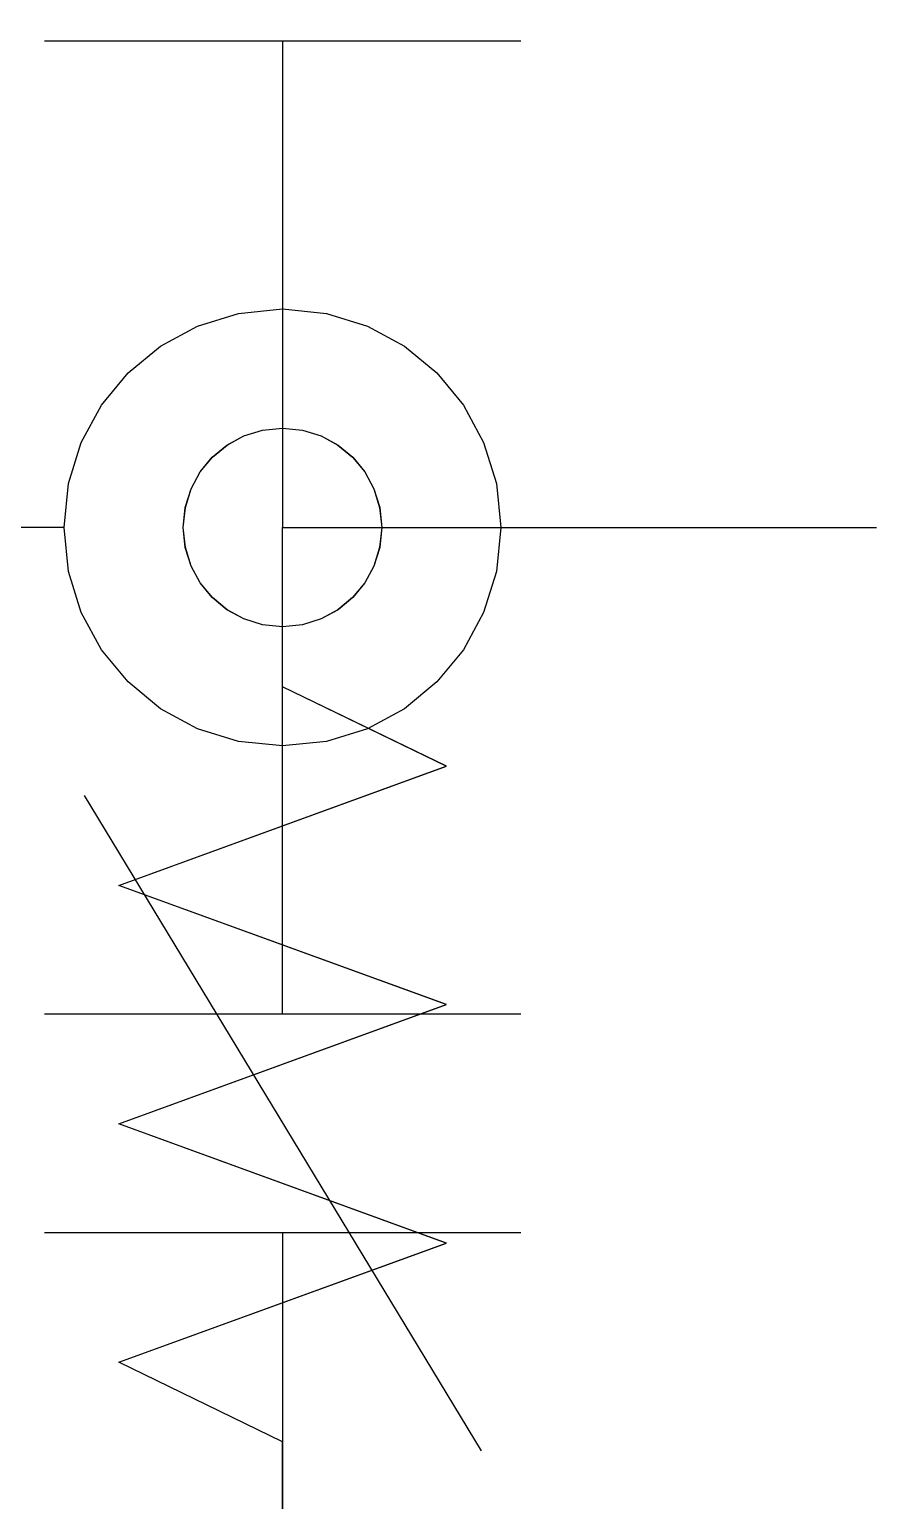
# Model space of a CAD drawing. Extents: x 1 to 47.7, y 0.2 to 35.
# Drawn here: x 36.4908 to 36.7042, y 12.5943 to 12.9647 of the extents above; entities that cross this region are included whole.
import ezdxf

# ---------------------------------------------------------------- set-up
doc = ezdxf.new("R2010")
doc.units = 0
doc.header["$MEASUREMENT"] = 0
for name, color, linetype in [('7_2___8__INDEPENDENT_INPUT', 7, 'CONTINUOUS'), ('7_3___8__OPTOISO_INDEPENDE', 7, 'CONTINUOUS'), ('7_4___24__OPTOISO_INDEPEND', 7, 'CONTINUOUS'), ('7_5___8__INDEPENDENT_INPUT', 7, 'CONTINUOUS'), ('7_6____8__INDEPENDENT_INPU', 7, 'CONTINUOUS'), ('7_7____8__OPTOISO_INDEPEND', 7, 'CONTINUOUS'), ('7_8____8__OPTOISO_INDEPEND', 7, 'CONTINUOUS')]:
    doc.layers.add(name, color=color, linetype=linetype)

msp = doc.modelspace()

# ---------------------------------------------------------------- linework, layer by layer
at = {"layer": '7_2___8__INDEPENDENT_INPUT'}
for points in [[(36.4946, 12.96178), (36.61459, 12.96178)], [(36.55459, 12.96178), (36.55459, 12.83928), (36.70423, 12.83928)], [(36.55459, 12.7168), (36.55459, 12.83926), (36.70423, 12.83926)], [(36.50459, 12.77179), (36.60459, 12.6068)], [(36.4946, 12.7168), (36.61459, 12.7168)], [(36.4946, 12.66179), (36.61459, 12.66179)], [(36.55459, 12.66179), (36.55459, 12.53928), (36.70423, 12.53928)]]:
    msp.add_lwpolyline(points, dxfattribs=at)
msp.add_lwpolyline([(36.55457, 12.86427), (36.5596, 12.86377), (36.5643, 12.86231), (36.56854, 12.86001), (36.57224, 12.85696), (36.57529, 12.85326), (36.5776, 12.84902), (36.57905, 12.84433), (36.57956, 12.83929), (36.57905, 12.83425), (36.5776, 12.82956), (36.57529, 12.82531), (36.57224, 12.82161), (36.56854, 12.81855), (36.5643, 12.81625), (36.5596, 12.81479), (36.55457, 12.81428), (36.54953, 12.81479), (36.54483, 12.81625), (36.54059, 12.81855), (36.53689, 12.82161), (36.53384, 12.82531), (36.53153, 12.82956), (36.53008, 12.83425), (36.52957, 12.83929), (36.53008, 12.84433), (36.53153, 12.84902), (36.53384, 12.85326), (36.53689, 12.85696), (36.54059, 12.86001), (36.54483, 12.86231), (36.54953, 12.86377)], close=True, dxfattribs=at)
at = {"layer": '7_3___8__OPTOISO_INDEPENDE'}
for points in [[(36.4946, 12.96178), (36.61459, 12.96178)], [(36.55459, 12.96178), (36.55459, 12.8393), (36.70423, 12.8393)], [(36.55459, 12.7168), (36.55459, 12.83928), (36.70423, 12.83928)], [(36.50459, 12.77179), (36.60459, 12.6068)], [(36.4946, 12.7168), (36.61459, 12.7168)], [(36.4946, 12.66179), (36.61459, 12.66179)], [(36.55459, 12.66179), (36.55459, 12.53928), (36.70423, 12.53928)]]:
    msp.add_lwpolyline(points, dxfattribs=at)
msp.add_lwpolyline([(36.55459, 12.86429), (36.55962, 12.86378), (36.56432, 12.86233), (36.56856, 12.86002), (36.57226, 12.85697), (36.57531, 12.85328), (36.57762, 12.84903), (36.57908, 12.84434), (36.57958, 12.8393), (36.57908, 12.83427), (36.57762, 12.82957), (36.57531, 12.82532), (36.57226, 12.82162), (36.56856, 12.81857), (36.56432, 12.81626), (36.55962, 12.8148), (36.55459, 12.81429), (36.54955, 12.8148), (36.54486, 12.81626), (36.54061, 12.81857), (36.53691, 12.82162), (36.53386, 12.82532), (36.53155, 12.82957), (36.5301, 12.83427), (36.52959, 12.8393), (36.5301, 12.84434), (36.53155, 12.84903), (36.53386, 12.85328), (36.53691, 12.85697), (36.54061, 12.86002), (36.54486, 12.86233), (36.54955, 12.86378)], close=True, dxfattribs=at)
at = {"layer": '7_4___24__OPTOISO_INDEPEND'}
for points in [[(36.49957, 12.83926), (36.44958, 12.83926), (36.44958, 13.13926), (36.70423, 13.13926)], [(36.60957, 12.83928), (36.70423, 12.83928)]]:
    msp.add_lwpolyline(points, dxfattribs=at)
msp.add_lwpolyline([(36.55455, 12.89428), (36.56564, 12.89316), (36.57596, 12.88996), (36.58531, 12.88489), (36.59345, 12.87817), (36.60017, 12.87003), (36.60524, 12.86069), (36.60845, 12.85036), (36.60957, 12.83926), (36.60845, 12.82818), (36.60524, 12.81785), (36.60017, 12.80851), (36.59345, 12.80038), (36.58531, 12.79366), (36.57596, 12.7886), (36.56564, 12.78539), (36.55455, 12.78428), (36.54347, 12.78539), (36.53315, 12.7886), (36.52381, 12.79366), (36.51568, 12.80038), (36.50896, 12.80851), (36.50389, 12.81785), (36.50068, 12.82818), (36.49957, 12.83926), (36.50068, 12.85036), (36.50389, 12.86069), (36.50896, 12.87003), (36.51568, 12.87817), (36.52381, 12.88489), (36.53315, 12.88996), (36.54347, 12.89316)], close=True, dxfattribs=at)
at = {"layer": '7_5___8__INDEPENDENT_INPUT'}
msp.add_lwpolyline([(36.70424, 12.53913), (36.55457, 12.53913), (36.55457, 12.60909), (36.51333, 12.62911), (36.59583, 12.65912), (36.51333, 12.68914), (36.59583, 12.71915), (36.51333, 12.74918), (36.59583, 12.77918), (36.55457, 12.7992), (36.55457, 12.83926), (36.70424, 12.83926)], dxfattribs=at)
at = {"layer": '7_6____8__INDEPENDENT_INPU'}
for points in [[(36.4946, 12.96178), (36.61459, 12.96178)], [(36.55459, 12.96178), (36.55459, 12.8393), (36.70423, 12.8393)], [(36.55459, 12.7168), (36.55459, 12.83928), (36.70423, 12.83928)], [(36.50459, 12.77179), (36.60459, 12.6068)], [(36.4946, 12.7168), (36.61459, 12.7168)], [(36.4946, 12.66179), (36.61459, 12.66179)], [(36.55459, 12.66179), (36.55459, 12.53928), (36.70423, 12.53928)]]:
    msp.add_lwpolyline(points, dxfattribs=at)
msp.add_lwpolyline([(36.55459, 12.86429), (36.55962, 12.86378), (36.56432, 12.86233), (36.56856, 12.86002), (36.57226, 12.85697), (36.57531, 12.85328), (36.57762, 12.84903), (36.57908, 12.84434), (36.57958, 12.8393), (36.57908, 12.83427), (36.57762, 12.82957), (36.57531, 12.82532), (36.57226, 12.82162), (36.56856, 12.81857), (36.56432, 12.81626), (36.55962, 12.8148), (36.55459, 12.81429), (36.54955, 12.8148), (36.54486, 12.81626), (36.54061, 12.81857), (36.53691, 12.82162), (36.53386, 12.82532), (36.53155, 12.82957), (36.5301, 12.83427), (36.52959, 12.8393), (36.5301, 12.84434), (36.53155, 12.84903), (36.53386, 12.85328), (36.53691, 12.85697), (36.54061, 12.86002), (36.54486, 12.86233), (36.54955, 12.86378)], close=True, dxfattribs=at)
at = {"layer": '7_7____8__OPTOISO_INDEPEND'}
for points in [[(36.4946, 12.96178), (36.61459, 12.96178)], [(36.55459, 12.96178), (36.55459, 12.8393), (36.70423, 12.8393)], [(36.55459, 12.7168), (36.55459, 12.83928), (36.70423, 12.83928)], [(36.50459, 12.77179), (36.60459, 12.6068)], [(36.4946, 12.7168), (36.61459, 12.7168)], [(36.4946, 12.66179), (36.61459, 12.66179)], [(36.55459, 12.66179), (36.55459, 12.53928), (36.70423, 12.53928)]]:
    msp.add_lwpolyline(points, dxfattribs=at)
msp.add_lwpolyline([(36.55459, 12.86428), (36.55962, 12.86377), (36.56432, 12.86231), (36.56856, 12.86001), (36.57226, 12.85696), (36.57532, 12.85326), (36.57762, 12.84902), (36.57908, 12.84433), (36.57958, 12.83929), (36.57908, 12.83425), (36.57762, 12.82956), (36.57532, 12.82531), (36.57226, 12.82161), (36.56856, 12.81855), (36.56432, 12.81625), (36.55962, 12.81479), (36.55459, 12.81428), (36.54955, 12.81479), (36.54486, 12.81625), (36.54061, 12.81855), (36.53691, 12.82161), (36.53386, 12.82531), (36.53155, 12.82956), (36.5301, 12.83425), (36.52959, 12.83929), (36.5301, 12.84433), (36.53155, 12.84902), (36.53386, 12.85326), (36.53691, 12.85696), (36.54061, 12.86001), (36.54486, 12.86231), (36.54955, 12.86377)], close=True, dxfattribs=at)
at = {"layer": '7_8____8__OPTOISO_INDEPEND'}
msp.add_lwpolyline([(36.70423, 12.53935), (36.55459, 12.53935), (36.55459, 12.60909), (36.51335, 12.62911), (36.59585, 12.65912), (36.51335, 12.68914), (36.59585, 12.71915), (36.51335, 12.74918), (36.59585, 12.77918), (36.55459, 12.7992), (36.55459, 12.83926), (36.70423, 12.83926)], dxfattribs=at)

doc.saveas('drawing.dxf')
